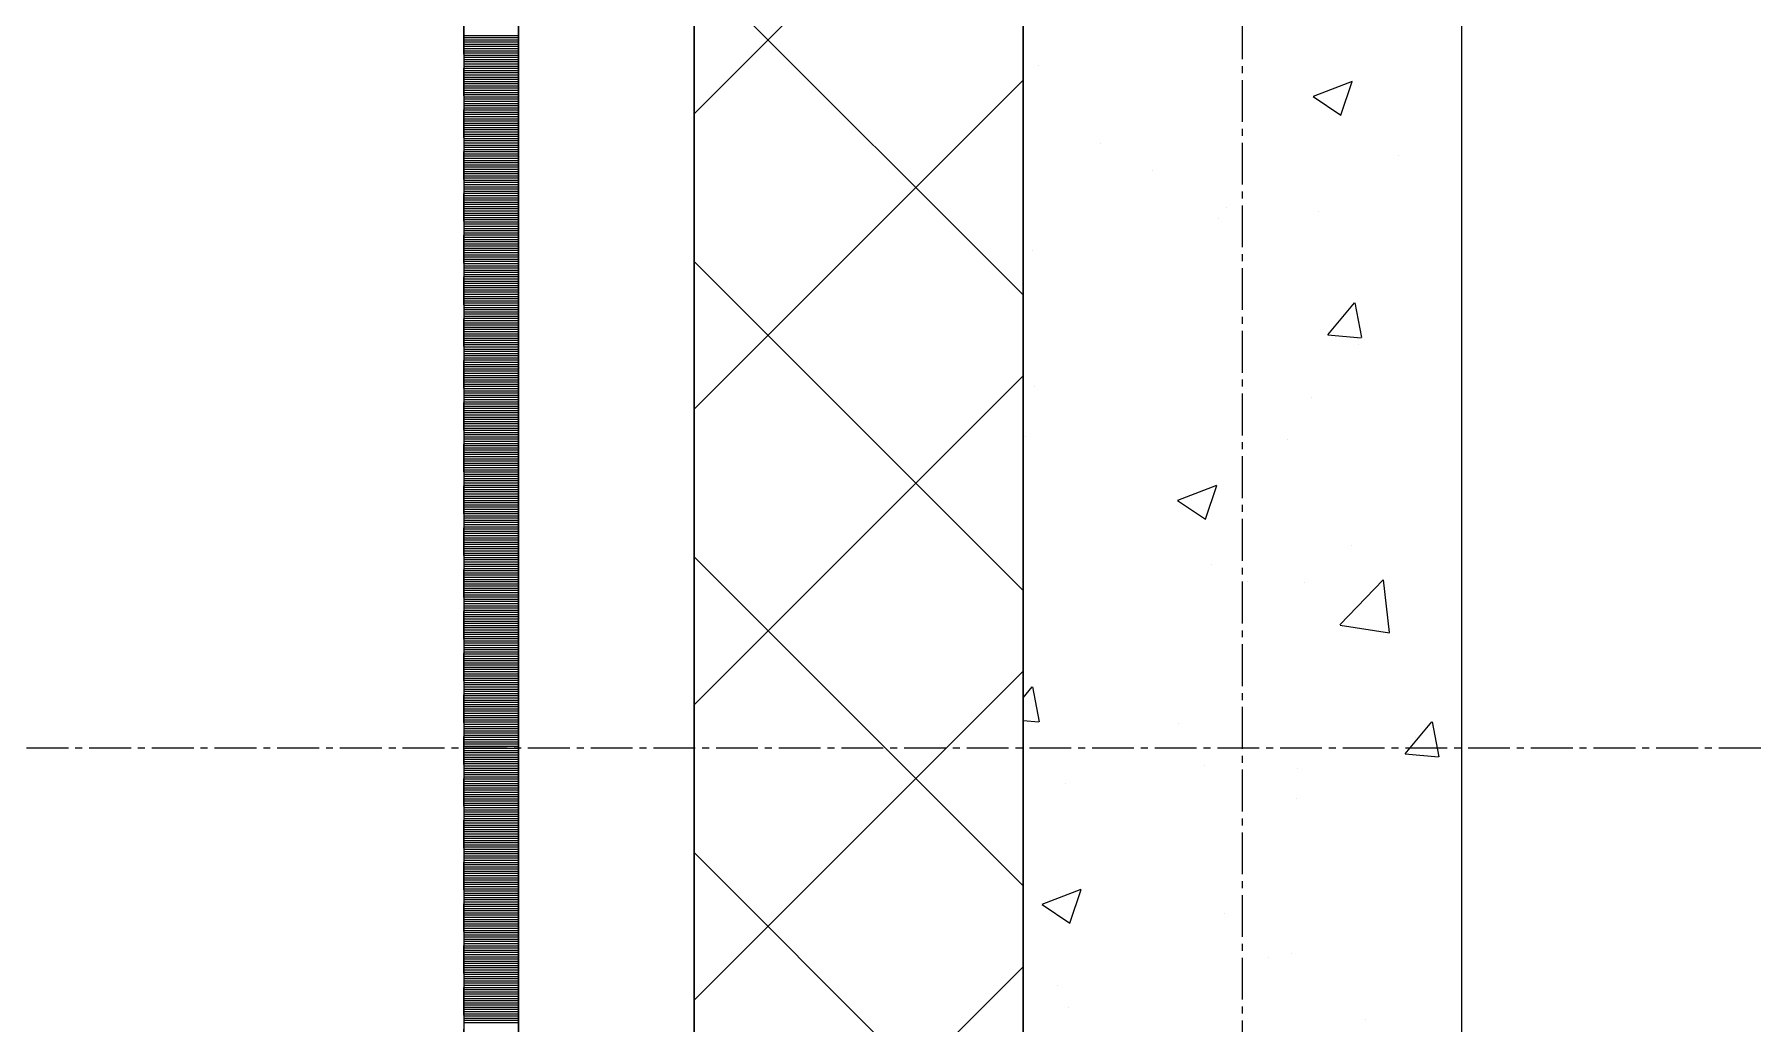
# Model space of a CAD drawing. Header units: millimetres. Extents: x 470010 to 1231400, y -134005 to 421770.
# Drawn here: x 672323 to 673108, y -6537 to -6086 of the extents above; entities that cross this region are included whole.
import ezdxf
from ezdxf.enums import TextEntityAlignment as Align

# ---------------------------------------------------------------- set-up
doc = ezdxf.new("R2010")
doc.units = ezdxf.units.MM
doc.linetypes.add('CENTER2', pattern=[28.575, 19.05, -3.175, 3.175, -3.175])
doc.linetypes.add('DASHED', pattern=[19.05, 12.7, -6.35])
doc.layers.get('Defpoints').update_dxf_attribs({"color": 140})
doc.layers.add('АР_Делит', color=120, linetype='Continuous', lineweight=0, plot=False)
for name, color, linetype, lineweight in [('АР_Стены ПЕНОблок', 52, 'Continuous', 20), ('АР_Тонкая', 254, 'Continuous', 5), ('АР_Утеплитель', 31, 'Continuous', 0), ('АР_Штриховка', 8, 'Continuous', 0)]:
    doc.layers.add(name, color=color, linetype=linetype, lineweight=lineweight)
doc.layers.add('РД_Оси_100', color=7, linetype='Continuous', lineweight=0, true_color=0x525252)
doc.styles.add('style1', font='ARIALN.TTF')

# ---------------------------------------------------------------- blocks, each defined once
blk = doc.blocks.new('СОШ_2200_АР_ОСИ_М100_28.05.24')
at = {"layer": 'АР_Делит', "color": 251, "linetype": 'CENTER2', "true_color": 0x636466}
blk.add_line((-5954.958, 87200), (47367.08, 87200), dxfattribs=at)
at = {"layer": 'АР_Делит', "color": 251, "linetype": 'DASHED', "true_color": 0x636466}
blk.add_lwpolyline([(-355, 13145), (-355, 100855), (37145, 100855), (37145, 129155), (72745, 129155), (72745, 135155), (114955, 135155), (114955, -355)], dxfattribs=at)
at = {"layer": 'РД_Оси_100', "color": 251, "linetype": 'CENTER2', "true_color": 0x636466}
blk.add_line((0, -6155), (0, 139938.679), dxfattribs=at)
blk = doc.blocks.new('A$C9108343f')
at = {"layer": 'АР_Стены ПЕНОблок', "color": 18, "linetype": 'Continuous', "lineweight": 20, "true_color": 0x000000}
for p, q in [((7054.96, 97555), (7054.96, 21355)), ((7254.96, 21355), (7254.96, 97555))]:
    blk.add_line(p, q, dxfattribs=at)
at = {"layer": 'АР_Тонкая', "color": 18, "linetype": 'Continuous', "lineweight": 5, "true_color": 0x000000}
for p, q in [((6799.96, 97555), (6799.96, 21355)), ((6824.96, 97555), (6824.96, 21355)), ((6824.96, 21355), (6824.96, 97555)), ((6904.96, 21355), (6904.96, 97555))]:
    blk.add_line(p, q, dxfattribs=at)
at = {"layer": 'АР_Утеплитель', "color": 18, "linetype": 'Continuous', "lineweight": 0, "true_color": 0x000000}
for p, q in [((6904.96, 97555), (6904.96, 21355)), ((7054.96, 21355), (7054.96, 97555))]:
    blk.add_line(p, q, dxfattribs=at)
at = {"layer": 'АР_Штриховка', "color": 18, "linetype": 'Continuous', "lineweight": 0, "true_color": 0x000000}
for p, q in [((6904.96, 94243.97), (7054.96, 94393.97)), ((7054.96, 94161.4), (6904.96, 94311.4)), ((6799.96, 94279.75), (6824.96, 94279.75)), ((6799.96, 94278.75), (6824.96, 94278.75)), ((6799.96, 94277.75), (6824.96, 94277.75)), ((6799.96, 94276.75), (6824.96, 94276.75)), ((6799.96, 94275.75), (6824.96, 94275.75)), ((6799.96, 94274.75), (6824.96, 94274.75)), ((6799.96, 94273.75), (6824.96, 94273.75)), ((6799.96, 94272.75), (6824.96, 94272.75)), ((6799.96, 94271.75), (6824.96, 94271.75)), ((6799.96, 94270.75), (6824.96, 94270.75)), ((6799.96, 94269.75), (6824.96, 94269.75)), ((6799.96, 94268.75), (6824.96, 94268.75)), ((6799.96, 94267.75), (6824.96, 94267.75)), ((6799.96, 94266.75), (6824.96, 94266.75)), ((6799.96, 94265.75), (6824.96, 94265.75)), ((6799.96, 94264.75), (6824.96, 94264.75)), ((6799.96, 94263.75), (6824.96, 94263.75)), ((6799.96, 94262.75), (6824.96, 94262.75)), ((6799.96, 94261.75), (6824.96, 94261.75)), ((6799.96, 94260.75), (6824.96, 94260.75)), ((6799.96, 94259.75), (6824.96, 94259.75)), ((6904.96, 94109.27), (7054.96, 94259.27)), ((7062.22, 94266.03), (7062.22, 94266.03)), ((7187.32, 94252.03), (7205.1, 94258.86)), ((6799.96, 94258.75), (6824.96, 94258.75)), ((6799.96, 94257.75), (6824.96, 94257.75)), ((6799.96, 94256.75), (6824.96, 94256.75)), ((6799.96, 94255.75), (6824.96, 94255.75)), ((6799.96, 94254.75), (6824.96, 94254.75)), ((6799.96, 94253.75), (6824.96, 94253.75)), ((6799.96, 94252.75), (6824.96, 94252.75)), ((6799.96, 94251.75), (6824.96, 94251.75)), ((7187.24, 94251.87), (7199.88, 94243.34)), ((7199.89, 94243.34), (7205.04, 94258.69)), ((6799.96, 94250.75), (6824.96, 94250.75)), ((6799.96, 94249.75), (6824.96, 94249.75)), ((6799.96, 94248.75), (6824.96, 94248.75)), ((6799.96, 94247.75), (6824.96, 94247.75)), ((6799.96, 94246.75), (6824.96, 94246.75)), ((6799.96, 94245.75), (6824.96, 94245.75)), ((6799.96, 94244.75), (6824.96, 94244.75)), ((6799.96, 94243.75), (6824.96, 94243.75)), ((6799.96, 94242.75), (6824.96, 94242.75)), ((6799.96, 94241.75), (6824.96, 94241.75)), ((6799.96, 94240.75), (6824.96, 94240.75)), ((6799.96, 94239.75), (6824.96, 94239.75)), ((6799.96, 94238.75), (6824.96, 94238.75)), ((6799.96, 94237.75), (6824.96, 94237.75)), ((6799.96, 94236.75), (6824.96, 94236.75)), ((6799.96, 94235.75), (6824.96, 94235.75)), ((6799.96, 94234.75), (6824.96, 94234.75)), ((6799.96, 94233.75), (6824.96, 94233.75)), ((6799.96, 94232.75), (6824.96, 94232.75)), ((6799.96, 94231.75), (6824.96, 94231.75)), ((6799.96, 94230.75), (6824.96, 94230.75)), ((6799.96, 94229.75), (6824.96, 94229.75)), ((6799.96, 94228.75), (6824.96, 94228.75)), ((6799.96, 94227.75), (6824.96, 94227.75)), ((7090.45, 94230.5), (7090.45, 94230.5)), ((6799.96, 94226.75), (6824.96, 94226.75)), ((6799.96, 94225.75), (6824.96, 94225.75)), ((6799.96, 94224.75), (6824.96, 94224.75)), ((6799.96, 94223.75), (6824.96, 94223.75)), ((6799.96, 94222.75), (6824.96, 94222.75)), ((6799.96, 94221.75), (6824.96, 94221.75)), ((6799.96, 94220.75), (6824.96, 94220.75)), ((6799.96, 94219.75), (6824.96, 94219.75)), ((7226.04, 94224.78), (7226.04, 94224.78)), ((6799.96, 94218.75), (6824.96, 94218.75)), ((6799.96, 94217.75), (6824.96, 94217.75)), ((6799.96, 94216.75), (6824.96, 94216.75)), ((6799.96, 94215.75), (6824.96, 94215.75)), ((6799.96, 94214.75), (6824.96, 94214.75)), ((6799.96, 94213.75), (6824.96, 94213.75)), ((6799.96, 94212.75), (6824.96, 94212.75)), ((7114.14, 94217.92), (7114.14, 94217.92)), ((6799.96, 94211.75), (6824.96, 94211.75)), ((6799.96, 94210.75), (6824.96, 94210.75)), ((6799.96, 94209.75), (6824.96, 94209.75)), ((6799.96, 94208.75), (6824.96, 94208.75)), ((6799.96, 94207.75), (6824.96, 94207.75)), ((6799.96, 94206.75), (6824.96, 94206.75)), ((6799.96, 94205.75), (6824.96, 94205.75)), ((6799.96, 94204.75), (6824.96, 94204.75)), ((6799.96, 94203.75), (6824.96, 94203.75)), ((6799.96, 94202.75), (6824.96, 94202.75)), ((6799.96, 94201.75), (6824.96, 94201.75)), ((6799.96, 94200.75), (6824.96, 94200.75)), ((6799.96, 94199.75), (6824.96, 94199.75)), ((6799.96, 94198.75), (6824.96, 94198.75)), ((6799.96, 94197.75), (6824.96, 94197.75)), ((6799.96, 94196.75), (6824.96, 94196.75)), ((7144.01, 94196.39), (7144.01, 94196.39)), ((7147.59, 94201.06), (7147.59, 94201.06)), ((7189.54, 94199.36), (7189.54, 94199.36)), ((6799.96, 94195.75), (6824.96, 94195.75)), ((6799.96, 94194.75), (6824.96, 94194.75)), ((6799.96, 94193.75), (6824.96, 94193.75)), ((6799.96, 94192.75), (6824.96, 94192.75)), ((6799.96, 94191.75), (6824.96, 94191.75)), ((6799.96, 94190.75), (6824.96, 94190.75)), ((6799.96, 94189.75), (6824.96, 94189.75)), ((6799.96, 94188.75), (6824.96, 94188.75)), ((6799.96, 94187.75), (6824.96, 94187.75)), ((6799.96, 94186.75), (6824.96, 94186.75)), ((6799.96, 94185.75), (6824.96, 94185.75)), ((6799.96, 94184.75), (6824.96, 94184.75)), ((6799.96, 94183.75), (6824.96, 94183.75)), ((6799.96, 94182.75), (6824.96, 94182.75)), ((6799.96, 94181.75), (6824.96, 94181.75)), ((6799.96, 94180.75), (6824.96, 94180.75)), ((7059.13, 94181.48), (7059.13, 94181.48)), ((6799.96, 94179.75), (6824.96, 94179.75)), ((6799.96, 94178.75), (6824.96, 94178.75)), ((6799.96, 94177.75), (6824.96, 94177.75)), ((6799.96, 94176.75), (6824.96, 94176.75)), ((6799.96, 94175.75), (6824.96, 94175.75)), ((6799.96, 94174.75), (6824.96, 94174.75)), ((6799.96, 94173.75), (6824.96, 94173.75)), ((6799.96, 94172.75), (6824.96, 94172.75)), ((7054.96, 94026.7), (6904.96, 94176.7)), ((6799.96, 94171.75), (6824.96, 94171.75)), ((6799.96, 94170.75), (6824.96, 94170.75)), ((6799.96, 94169.75), (6824.96, 94169.75)), ((6799.96, 94168.75), (6824.96, 94168.75)), ((6799.96, 94167.75), (6824.96, 94167.75)), ((6799.96, 94166.75), (6824.96, 94166.75)), ((6799.96, 94165.75), (6824.96, 94165.75)), ((6799.96, 94164.75), (6824.96, 94164.75)), ((6799.96, 94163.75), (6824.96, 94163.75)), ((6799.96, 94162.75), (6824.96, 94162.75)), ((6799.96, 94161.75), (6824.96, 94161.75)), ((6799.96, 94160.75), (6824.96, 94160.75)), ((6799.96, 94159.75), (6824.96, 94159.75)), ((6799.96, 94158.75), (6824.96, 94158.75)), ((6799.96, 94157.75), (6824.96, 94157.75)), ((7193.87, 94143.22), (7206.12, 94157.82)), ((7209.36, 94141.95), (7206.42, 94157.87)), ((6799.96, 94156.75), (6824.96, 94156.75)), ((6799.96, 94155.75), (6824.96, 94155.75)), ((6799.96, 94154.75), (6824.96, 94154.75)), ((6799.96, 94153.75), (6824.96, 94153.75)), ((6799.96, 94152.75), (6824.96, 94152.75)), ((6799.96, 94151.75), (6824.96, 94151.75)), ((6799.96, 94150.75), (6824.96, 94150.75)), ((6799.96, 94149.75), (6824.96, 94149.75)), ((6799.96, 94148.75), (6824.96, 94148.75)), ((6799.96, 94147.75), (6824.96, 94147.75)), ((6799.96, 94146.75), (6824.96, 94146.75)), ((6799.96, 94145.75), (6824.96, 94145.75)), ((6799.96, 94144.75), (6824.96, 94144.75)), ((6799.96, 94143.75), (6824.96, 94143.75)), ((6799.96, 94142.75), (6824.96, 94142.75)), ((6799.96, 94141.75), (6824.96, 94141.75)), ((7193.87, 94143.22), (7209.06, 94141.89)), ((7208.46, 94145.29), (7208.46, 94145.29)), ((6799.96, 94140.75), (6824.96, 94140.75)), ((6799.96, 94139.75), (6824.96, 94139.75)), ((6799.96, 94138.75), (6824.96, 94138.75)), ((6799.96, 94137.75), (6824.96, 94137.75)), ((6799.96, 94136.75), (6824.96, 94136.75)), ((6799.96, 94135.75), (6824.96, 94135.75)), ((6799.96, 94134.75), (6824.96, 94134.75)), ((6799.96, 94133.75), (6824.96, 94133.75)), ((7207.74, 94138.86), (7207.74, 94138.86)), ((6799.96, 94132.75), (6824.96, 94132.75)), ((6799.96, 94131.75), (6824.96, 94131.75)), ((6799.96, 94130.75), (6824.96, 94130.75)), ((6799.96, 94129.75), (6824.96, 94129.75)), ((6799.96, 94128.75), (6824.96, 94128.75)), ((6799.96, 94127.75), (6824.96, 94127.75)), ((6799.96, 94126.75), (6824.96, 94126.75)), ((6799.96, 94125.75), (6824.96, 94125.75)), ((6799.96, 94124.75), (6824.96, 94124.75)), ((6799.96, 94123.75), (6824.96, 94123.75)), ((6799.96, 94122.75), (6824.96, 94122.75)), ((6799.96, 94121.75), (6824.96, 94121.75)), ((6799.96, 94120.75), (6824.96, 94120.75)), ((6799.96, 94119.75), (6824.96, 94119.75)), ((6799.96, 94118.75), (6824.96, 94118.75)), ((6799.96, 94117.75), (6824.96, 94117.75)), ((6904.96, 93974.56), (7054.96, 94124.56)), ((7060.33, 94119.86), (7060.33, 94119.86)), ((6799.96, 94116.75), (6824.96, 94116.75)), ((6799.96, 94115.75), (6824.96, 94115.75)), ((6799.96, 94114.75), (6824.96, 94114.75)), ((6799.96, 94113.75), (6824.96, 94113.75)), ((6799.96, 94112.75), (6824.96, 94112.75)), ((6799.96, 94111.75), (6824.96, 94111.75)), ((6799.96, 94110.75), (6824.96, 94110.75)), ((7186.45, 94114.81), (7186.45, 94114.81)), ((6799.96, 94109.75), (6824.96, 94109.75)), ((6799.96, 94108.75), (6824.96, 94108.75)), ((6799.96, 94107.75), (6824.96, 94107.75)), ((6799.96, 94106.75), (6824.96, 94106.75)), ((6799.96, 94105.75), (6824.96, 94105.75)), ((6799.96, 94104.75), (6824.96, 94104.75)), ((6799.96, 94103.75), (6824.96, 94103.75)), ((6799.96, 94102.75), (6824.96, 94102.75)), ((6799.96, 94101.75), (6824.96, 94101.75)), ((6799.96, 94100.75), (6824.96, 94100.75)), ((6799.96, 94099.75), (6824.96, 94099.75)), ((6799.96, 94098.75), (6824.96, 94098.75)), ((6799.96, 94097.75), (6824.96, 94097.75)), ((6799.96, 94096.75), (6824.96, 94096.75)), ((6799.96, 94095.75), (6824.96, 94095.75)), ((6799.96, 94094.75), (6824.96, 94094.75)), ((7056.04, 94096.92), (7056.04, 94096.92)), ((7175.51, 94095.66), (7175.51, 94095.66)), ((6799.96, 94093.75), (6824.96, 94093.75)), ((6799.96, 94092.75), (6824.96, 94092.75)), ((6799.96, 94091.75), (6824.96, 94091.75)), ((6799.96, 94090.75), (6824.96, 94090.75)), ((6799.96, 94089.75), (6824.96, 94089.75)), ((6799.96, 94088.75), (6824.96, 94088.75)), ((6799.96, 94087.75), (6824.96, 94087.75)), ((6799.96, 94086.75), (6824.96, 94086.75)), ((6799.96, 94085.75), (6824.96, 94085.75)), ((6799.96, 94084.75), (6824.96, 94084.75)), ((6799.96, 94083.75), (6824.96, 94083.75)), ((6799.96, 94082.75), (6824.96, 94082.75)), ((6799.96, 94081.75), (6824.96, 94081.75)), ((6799.96, 94080.75), (6824.96, 94080.75)), ((6799.96, 94079.75), (6824.96, 94079.75)), ((6799.96, 94078.75), (6824.96, 94078.75)), ((6799.96, 94077.75), (6824.96, 94077.75)), ((6799.96, 94076.75), (6824.96, 94076.75)), ((6799.96, 94075.75), (6824.96, 94075.75)), ((6799.96, 94074.75), (6824.96, 94074.75)), ((6799.96, 94073.75), (6824.96, 94073.75)), ((6799.96, 94072.75), (6824.96, 94072.75)), ((6799.96, 94071.75), (6824.96, 94071.75)), ((6799.96, 94070.75), (6824.96, 94070.75)), ((7125.52, 94067.84), (7143.3, 94074.67)), ((7138.09, 94059.15), (7143.24, 94074.5)), ((6799.96, 94069.75), (6824.96, 94069.75)), ((6799.96, 94068.75), (6824.96, 94068.75)), ((6799.96, 94067.75), (6824.96, 94067.75)), ((6799.96, 94066.75), (6824.96, 94066.75)), ((6799.96, 94065.75), (6824.96, 94065.75)), ((6799.96, 94064.75), (6824.96, 94064.75)), ((6799.96, 94063.75), (6824.96, 94063.75)), ((6799.96, 94062.75), (6824.96, 94062.75)), ((7125.44, 94067.68), (7138.08, 94059.16)), ((6799.96, 94061.75), (6824.96, 94061.75)), ((6799.96, 94060.75), (6824.96, 94060.75)), ((6799.96, 94059.75), (6824.96, 94059.75)), ((6799.96, 94058.75), (6824.96, 94058.75)), ((6799.96, 94057.75), (6824.96, 94057.75)), ((6799.96, 94056.75), (6824.96, 94056.75)), ((6799.96, 94055.75), (6824.96, 94055.75)), ((6799.96, 94054.75), (6824.96, 94054.75)), ((6799.96, 94053.75), (6824.96, 94053.75)), ((6799.96, 94052.75), (6824.96, 94052.75)), ((6799.96, 94051.75), (6824.96, 94051.75)), ((6799.96, 94050.75), (6824.96, 94050.75)), ((6799.96, 94049.75), (6824.96, 94049.75)), ((6799.96, 94048.75), (6824.96, 94048.75)), ((6799.96, 94047.75), (6824.96, 94047.75)), ((7204.51, 94047.05), (7204.51, 94047.05)), ((6799.96, 94046.75), (6824.96, 94046.75)), ((6799.96, 94045.75), (6824.96, 94045.75)), ((6799.96, 94044.75), (6824.96, 94044.75)), ((6799.96, 94043.75), (6824.96, 94043.75)), ((6799.96, 94042.75), (6824.96, 94042.75)), ((6799.96, 94041.75), (6824.96, 94041.75)), ((6799.96, 94040.75), (6824.96, 94040.75)), ((6799.96, 94039.75), (6824.96, 94039.75)), ((7054.96, 93892), (6904.96, 94042)), ((6799.96, 94038.75), (6824.96, 94038.75)), ((6799.96, 94037.75), (6824.96, 94037.75)), ((6799.96, 94036.75), (6824.96, 94036.75)), ((6799.96, 94035.75), (6824.96, 94035.75)), ((6799.96, 94034.75), (6824.96, 94034.75)), ((6799.96, 94033.75), (6824.96, 94033.75)), ((6799.96, 94032.75), (6824.96, 94032.75)), ((6799.96, 94031.75), (6824.96, 94031.75)), ((7140.92, 94038.68), (7140.92, 94038.68)), ((7199.41, 94010.96), (7219.19, 94031.58)), ((7222.08, 94007.46), (7219.27, 94031.59)), ((6799.96, 94030.75), (6824.96, 94030.75)), ((6799.96, 94029.75), (6824.96, 94029.75)), ((6799.96, 94028.75), (6824.96, 94028.75)), ((6799.96, 94027.75), (6824.96, 94027.75)), ((6799.96, 94026.75), (6824.96, 94026.75)), ((6799.96, 94025.75), (6824.96, 94025.75)), ((6799.96, 94024.75), (6824.96, 94024.75)), ((6799.96, 94023.75), (6824.96, 94023.75)), ((7157.33, 94030.97), (7157.33, 94030.97)), ((7183.36, 94030.25), (7183.36, 94030.25)), ((6799.96, 94022.75), (6824.96, 94022.75)), ((6799.96, 94021.75), (6824.96, 94021.75)), ((6799.96, 94020.75), (6824.96, 94020.75)), ((6799.96, 94019.75), (6824.96, 94019.75)), ((6799.96, 94018.75), (6824.96, 94018.75)), ((6799.96, 94017.75), (6824.96, 94017.75)), ((6799.96, 94016.75), (6824.96, 94016.75)), ((6799.96, 94015.75), (6824.96, 94015.75)), ((6799.96, 94014.75), (6824.96, 94014.75)), ((6799.96, 94013.75), (6824.96, 94013.75)), ((6799.96, 94012.75), (6824.96, 94012.75)), ((6799.96, 94011.75), (6824.96, 94011.75)), ((6799.96, 94010.75), (6824.96, 94010.75)), ((6799.96, 94009.75), (6824.96, 94009.75)), ((6799.96, 94008.75), (6824.96, 94008.75)), ((7199.47, 94010.83), (7222.06, 94007.32)), ((6799.96, 94007.75), (6824.96, 94007.75)), ((6799.96, 94006.75), (6824.96, 94006.75)), ((6799.96, 94005.75), (6824.96, 94005.75)), ((6799.96, 94004.75), (6824.96, 94004.75)), ((6799.96, 94003.75), (6824.96, 94003.75)), ((6799.96, 94002.75), (6824.96, 94002.75)), ((6799.96, 94001.75), (6824.96, 94001.75)), ((6799.96, 94000.75), (6824.96, 94000.75)), ((6799.96, 93999.75), (6824.96, 93999.75)), ((6799.96, 93998.75), (6824.96, 93998.75)), ((6799.96, 93997.75), (6824.96, 93997.75)), ((6799.96, 93996.75), (6824.96, 93996.75)), ((6799.96, 93995.75), (6824.96, 93995.75)), ((6799.96, 93994.75), (6824.96, 93994.75)), ((6799.96, 93993.75), (6824.96, 93993.75)), ((6799.96, 93992.75), (6824.96, 93992.75)), ((6799.96, 93991.75), (6824.96, 93991.75)), ((6799.96, 93990.75), (6824.96, 93990.75)), ((6799.96, 93989.75), (6824.96, 93989.75)), ((6799.96, 93988.75), (6824.96, 93988.75)), ((6799.96, 93987.75), (6824.96, 93987.75)), ((6799.96, 93986.75), (6824.96, 93986.75)), ((6799.96, 93985.75), (6824.96, 93985.75)), ((6799.96, 93984.75), (6824.96, 93984.75)), ((6904.96, 93839.86), (7054.96, 93989.86)), ((6799.96, 93983.75), (6824.96, 93983.75)), ((6799.96, 93982.75), (6824.96, 93982.75)), ((6799.96, 93981.75), (6824.96, 93981.75)), ((6799.96, 93980.75), (6824.96, 93980.75)), ((6799.96, 93979.75), (6824.96, 93979.75)), ((6799.96, 93978.75), (6824.96, 93978.75)), ((6799.96, 93977.75), (6824.96, 93977.75)), ((6799.96, 93976.75), (6824.96, 93976.75)), ((7054.96, 93977.67), (7059.18, 93982.7)), ((7062.41, 93966.83), (7059.48, 93982.75)), ((6799.96, 93975.75), (6824.96, 93975.75)), ((6799.96, 93974.75), (6824.96, 93974.75)), ((6799.96, 93973.75), (6824.96, 93973.75)), ((6799.96, 93972.75), (6824.96, 93972.75)), ((6799.96, 93971.75), (6824.96, 93971.75)), ((6799.96, 93970.75), (6824.96, 93970.75)), ((6799.96, 93969.75), (6824.96, 93969.75)), ((6799.96, 93968.75), (6824.96, 93968.75)), ((6799.96, 93967.75), (6824.96, 93967.75)), ((6799.96, 93966.75), (6824.96, 93966.75)), ((6799.96, 93965.75), (6824.96, 93965.75)), ((6799.96, 93964.75), (6824.96, 93964.75)), ((6799.96, 93963.75), (6824.96, 93963.75)), ((6799.96, 93962.75), (6824.96, 93962.75)), ((6799.96, 93961.75), (6824.96, 93961.75)), ((6799.96, 93960.75), (6824.96, 93960.75)), ((7054.96, 93967.4), (7062.11, 93966.77)), ((7126.05, 93965.87), (7126.05, 93965.87)), ((7229.12, 93952.17), (7241.36, 93966.76)), ((7244.6, 93950.89), (7241.66, 93966.81)), ((6799.96, 93959.75), (6824.96, 93959.75)), ((6799.96, 93958.75), (6824.96, 93958.75)), ((6799.96, 93957.75), (6824.96, 93957.75)), ((6799.96, 93956.75), (6824.96, 93956.75)), ((6799.96, 93955.75), (6824.96, 93955.75)), ((6799.96, 93954.75), (6824.96, 93954.75)), ((6799.96, 93953.75), (6824.96, 93953.75)), ((7233.88, 93959.53), (7233.88, 93959.53)), ((6799.96, 93952.75), (6824.96, 93952.75)), ((6799.96, 93951.75), (6824.96, 93951.75)), ((6799.96, 93950.75), (6824.96, 93950.75)), ((6799.96, 93949.75), (6824.96, 93949.75)), ((6799.96, 93948.75), (6824.96, 93948.75)), ((6799.96, 93947.75), (6824.96, 93947.75)), ((6799.96, 93946.75), (6824.96, 93946.75)), ((6799.96, 93945.75), (6824.96, 93945.75)), ((7137.69, 93946.87), (7137.69, 93946.87)), ((7180.28, 93945.7), (7180.28, 93945.7)), ((7229.12, 93952.16), (7244.3, 93950.83)), ((6799.96, 93944.75), (6824.96, 93944.75)), ((6799.96, 93943.75), (6824.96, 93943.75)), ((6799.96, 93942.75), (6824.96, 93942.75)), ((6799.96, 93941.75), (6824.96, 93941.75)), ((6799.96, 93940.75), (6824.96, 93940.75)), ((6799.96, 93939.75), (6824.96, 93939.75)), ((6799.96, 93938.75), (6824.96, 93938.75)), ((6799.96, 93937.75), (6824.96, 93937.75)), ((7074.1, 93938.49), (7074.1, 93938.49)), ((6799.96, 93936.75), (6824.96, 93936.75)), ((6799.96, 93935.75), (6824.96, 93935.75)), ((6799.96, 93934.75), (6824.96, 93934.75)), ((6799.96, 93933.75), (6824.96, 93933.75)), ((6799.96, 93932.75), (6824.96, 93932.75)), ((6799.96, 93931.75), (6824.96, 93931.75)), ((6799.96, 93930.75), (6824.96, 93930.75)), ((6799.96, 93929.75), (6824.96, 93929.75)), ((7179.6, 93931.75), (7179.6, 93931.75)), ((6799.96, 93928.75), (6824.96, 93928.75)), ((6799.96, 93927.75), (6824.96, 93927.75)), ((6799.96, 93926.75), (6824.96, 93926.75)), ((6799.96, 93925.75), (6824.96, 93925.75)), ((6799.96, 93924.75), (6824.96, 93924.75)), ((6799.96, 93923.75), (6824.96, 93923.75)), ((6799.96, 93922.75), (6824.96, 93922.75)), ((6799.96, 93921.75), (6824.96, 93921.75)), ((6799.96, 93920.75), (6824.96, 93920.75)), ((6799.96, 93919.75), (6824.96, 93919.75)), ((6799.96, 93918.75), (6824.96, 93918.75)), ((6799.96, 93917.75), (6824.96, 93917.75)), ((6799.96, 93916.75), (6824.96, 93916.75)), ((6799.96, 93915.75), (6824.96, 93915.75)), ((6799.96, 93914.75), (6824.96, 93914.75)), ((6799.96, 93913.75), (6824.96, 93913.75)), ((6799.96, 93912.75), (6824.96, 93912.75)), ((6799.96, 93911.75), (6824.96, 93911.75)), ((6799.96, 93910.75), (6824.96, 93910.75)), ((6799.96, 93909.75), (6824.96, 93909.75)), ((6799.96, 93908.75), (6824.96, 93908.75)), ((6799.96, 93907.75), (6824.96, 93907.75)), ((6799.96, 93906.75), (6824.96, 93906.75)), ((7054.96, 93757.29), (6904.96, 93907.29)), ((6799.96, 93905.75), (6824.96, 93905.75)), ((6799.96, 93904.75), (6824.96, 93904.75)), ((6799.96, 93903.75), (6824.96, 93903.75)), ((6799.96, 93902.75), (6824.96, 93902.75)), ((6799.96, 93901.75), (6824.96, 93901.75)), ((6799.96, 93900.75), (6824.96, 93900.75)), ((6799.96, 93899.75), (6824.96, 93899.75)), ((6799.96, 93898.75), (6824.96, 93898.75)), ((6799.96, 93897.75), (6824.96, 93897.75)), ((6799.96, 93896.75), (6824.96, 93896.75)), ((6799.96, 93895.75), (6824.96, 93895.75)), ((6799.96, 93894.75), (6824.96, 93894.75)), ((6799.96, 93893.75), (6824.96, 93893.75)), ((6799.96, 93892.75), (6824.96, 93892.75)), ((6799.96, 93891.75), (6824.96, 93891.75)), ((6799.96, 93890.75), (6824.96, 93890.75)), ((7063.71, 93883.66), (7081.5, 93890.48)), ((7076.29, 93874.96), (7081.44, 93890.31)), ((6799.96, 93889.75), (6824.96, 93889.75)), ((6799.96, 93888.75), (6824.96, 93888.75)), ((6799.96, 93887.75), (6824.96, 93887.75)), ((6799.96, 93886.75), (6824.96, 93886.75)), ((6799.96, 93885.75), (6824.96, 93885.75)), ((6799.96, 93884.75), (6824.96, 93884.75)), ((6799.96, 93883.75), (6824.96, 93883.75)), ((6799.96, 93882.75), (6824.96, 93882.75)), ((7063.64, 93883.49), (7076.27, 93874.97)), ((6799.96, 93881.75), (6824.96, 93881.75)), ((6799.96, 93880.75), (6824.96, 93880.75)), ((6799.96, 93879.75), (6824.96, 93879.75)), ((6799.96, 93878.75), (6824.96, 93878.75)), ((6799.96, 93877.75), (6824.96, 93877.75)), ((6799.96, 93876.75), (6824.96, 93876.75)), ((6799.96, 93875.75), (6824.96, 93875.75)), ((6799.96, 93874.75), (6824.96, 93874.75)), ((7146.84, 93879.42), (7146.84, 93879.42)), ((6799.96, 93873.75), (6824.96, 93873.75)), ((6799.96, 93872.75), (6824.96, 93872.75)), ((6799.96, 93871.75), (6824.96, 93871.75)), ((6799.96, 93870.75), (6824.96, 93870.75)), ((6799.96, 93869.75), (6824.96, 93869.75)), ((6799.96, 93868.75), (6824.96, 93868.75)), ((6799.96, 93867.75), (6824.96, 93867.75)), ((6799.96, 93866.75), (6824.96, 93866.75)), ((6799.96, 93865.75), (6824.96, 93865.75)), ((6799.96, 93864.75), (6824.96, 93864.75)), ((6799.96, 93863.75), (6824.96, 93863.75)), ((6799.96, 93862.75), (6824.96, 93862.75)), ((6799.96, 93861.75), (6824.96, 93861.75)), ((6799.96, 93860.75), (6824.96, 93860.75)), ((6799.96, 93859.75), (6824.96, 93859.75)), ((6799.96, 93858.75), (6824.96, 93858.75)), ((7167.06, 93859.35), (7167.06, 93859.35)), ((7177.19, 93861.14), (7177.19, 93861.14)), ((6799.96, 93857.75), (6824.96, 93857.75)), ((6799.96, 93856.75), (6824.96, 93856.75)), ((6799.96, 93855.75), (6824.96, 93855.75)), ((6799.96, 93854.75), (6824.96, 93854.75)), ((6799.96, 93853.75), (6824.96, 93853.75)), ((6799.96, 93852.75), (6824.96, 93852.75)), ((6799.96, 93851.75), (6824.96, 93851.75)), ((6904.96, 93705.16), (7054.96, 93855.16)), ((6799.96, 93850.75), (6824.96, 93850.75)), ((6799.96, 93849.75), (6824.96, 93849.75)), ((6799.96, 93848.75), (6824.96, 93848.75)), ((6799.96, 93847.75), (6824.96, 93847.75)), ((6799.96, 93846.75), (6824.96, 93846.75)), ((6799.96, 93845.75), (6824.96, 93845.75)), ((6799.96, 93844.75), (6824.96, 93844.75)), ((6799.96, 93843.75), (6824.96, 93843.75)), ((7070.87, 93846.69), (7070.87, 93846.69)), ((6799.96, 93842.75), (6824.96, 93842.75)), ((6799.96, 93841.75), (6824.96, 93841.75)), ((6799.96, 93840.75), (6824.96, 93840.75)), ((6799.96, 93839.75), (6824.96, 93839.75)), ((6799.96, 93838.75), (6824.96, 93838.75)), ((6799.96, 93837.75), (6824.96, 93837.75)), ((6799.96, 93836.75), (6824.96, 93836.75)), ((6799.96, 93835.75), (6824.96, 93835.75)), ((7075.51, 93836.76), (7075.51, 93836.76)), ((6799.96, 93834.75), (6824.96, 93834.75)), ((6799.96, 93833.75), (6824.96, 93833.75)), ((6799.96, 93832.75), (6824.96, 93832.75)), ((6799.96, 93831.75), (6824.96, 93831.75)), ((6799.96, 93830.75), (6824.96, 93830.75)), ((6799.96, 93829.75), (6824.96, 93829.75)), ((7211.11, 93831.03), (7211.11, 93831.03))]:
    blk.add_line(p, q, dxfattribs=at)
at = {"layer": 'РД_Оси_100'}
blk.add_blockref('СОШ_2200_АР_ОСИ_М100_28.05.24', (7154.96, 6755), dxfattribs=at)
at = {"layer": 'Defpoints', "color": 18, "true_color": 0x000000, "style": 'style1'}
for p in [(143949.34, 316089.12), (143974.98, 281639.5), (143890.4, 273244.71), (143839.99, 264276.81), (143967.75, 254892.38), (12251.96, 104178.14), (12382.58, 96023.14)]:
    blk.add_attdef('АР-ПОМЕЩЕНИЕ:НАИМЕНОВАНИЕ', text='', height=100, dxfattribs=at).set_placement(p, align=Align.MIDDLE)
at = {"layer": 'Defpoints', "color": 18, "true_color": 0x000000, "style": 'style1', "flags": 8}
for p in [(143951.3, 279099.09), (143848.34, 269251.11), (143875.33, 260094.25), (144049.74, 250824.7), (163419.28, 238153.36), (155897.46, 237965.97), (183037.2, 237965.97), (143342.94, 237876.19)]:
    blk.add_attdef('АР-ПОМЕЩЕНИЕ:НАИМЕНОВАНИЕ', text='', height=100, dxfattribs=at).set_placement(p, align=Align.MIDDLE)

msp = doc.modelspace()

# ---------------------------------------------------------------- linework, layer by layer
at = {"layer": 'АР_Стены ПЕНОблок', "color": 18, "linetype": 'Continuous', "lineweight": 20, "true_color": 0x000000}
for p, q in [((672773.57, -2811.242), (672773.57, -79011.242)), ((672973.57, -79011.242), (672973.57, -2811.242))]:
    msp.add_line(p, q, dxfattribs=at)
at = {"layer": 'АР_Тонкая', "color": 18, "linetype": 'Continuous', "lineweight": 5, "true_color": 0x000000}
for p, q in [((672518.57, -2811.242), (672518.57, -79011.242)), ((672543.57, -2811.242), (672543.57, -79011.242)), ((672543.57, -79011.242), (672543.57, -2811.242)), ((672623.57, -79011.242), (672623.57, -2811.242))]:
    msp.add_line(p, q, dxfattribs=at)
at = {"layer": 'АР_Утеплитель', "color": 18, "linetype": 'Continuous', "lineweight": 0, "true_color": 0x000000}
for p, q in [((672623.57, -2811.242), (672623.57, -79011.242)), ((672773.57, -79011.242), (672773.57, -2811.242))]:
    msp.add_line(p, q, dxfattribs=at)
at = {"layer": 'АР_Штриховка', "color": 18, "linetype": 'Continuous', "lineweight": 0, "true_color": 0x000000}
for p, q in [((672623.57, -6122.271), (672773.57, -5972.271)), ((672773.57, -6204.838), (672623.57, -6054.838)), ((672518.57, -6086.492), (672543.57, -6086.492)), ((672518.57, -6087.492), (672543.57, -6087.492)), ((672518.57, -6088.492), (672543.57, -6088.492)), ((672518.57, -6089.492), (672543.57, -6089.492)), ((672518.57, -6090.492), (672543.57, -6090.492)), ((672518.57, -6091.492), (672543.57, -6091.492)), ((672518.57, -6092.492), (672543.57, -6092.492)), ((672518.57, -6093.492), (672543.57, -6093.492)), ((672518.57, -6094.492), (672543.57, -6094.492)), ((672518.57, -6095.492), (672543.57, -6095.492)), ((672518.57, -6096.492), (672543.57, -6096.492)), ((672518.57, -6097.492), (672543.57, -6097.492)), ((672518.57, -6098.492), (672543.57, -6098.492)), ((672518.57, -6099.492), (672543.57, -6099.492)), ((672518.57, -6100.492), (672543.57, -6100.492)), ((672518.57, -6101.492), (672543.57, -6101.492)), ((672518.57, -6102.492), (672543.57, -6102.492)), ((672518.57, -6103.492), (672543.57, -6103.492)), ((672518.57, -6104.492), (672543.57, -6104.492)), ((672518.57, -6105.492), (672543.57, -6105.492)), ((672518.57, -6106.492), (672543.57, -6106.492)), ((672518.57, -6107.492), (672543.57, -6107.492)), ((672518.57, -6108.492), (672543.57, -6108.492)), ((672518.57, -6109.492), (672543.57, -6109.492)), ((672518.57, -6110.492), (672543.57, -6110.492)), ((672518.57, -6111.492), (672543.57, -6111.492)), ((672623.57, -6256.975), (672773.57, -6106.975)), ((672905.931, -6114.21), (672923.716, -6107.383)), ((672918.507, -6122.903), (672923.657, -6107.554)), ((672518.57, -6112.492), (672543.57, -6112.492)), ((672518.57, -6113.492), (672543.57, -6113.492)), ((672518.57, -6114.492), (672543.57, -6114.492)), ((672518.57, -6115.492), (672543.57, -6115.492)), ((672518.57, -6116.492), (672543.57, -6116.492)), ((672518.57, -6117.492), (672543.57, -6117.492)), ((672518.57, -6118.492), (672543.57, -6118.492)), ((672518.57, -6119.492), (672543.57, -6119.492)), ((672905.856, -6114.376), (672918.49, -6122.898)), ((672518.57, -6120.492), (672543.57, -6120.492)), ((672518.57, -6121.492), (672543.57, -6121.492)), ((672518.57, -6122.492), (672543.57, -6122.492)), ((672518.57, -6123.492), (672543.57, -6123.492)), ((672518.57, -6124.492), (672543.57, -6124.492)), ((672518.57, -6125.492), (672543.57, -6125.492)), ((672518.57, -6126.492), (672543.57, -6126.492)), ((672518.57, -6127.492), (672543.57, -6127.492)), ((672518.57, -6128.492), (672543.57, -6128.492)), ((672518.57, -6129.492), (672543.57, -6129.492)), ((672518.57, -6130.492), (672543.57, -6130.492)), ((672518.57, -6131.492), (672543.57, -6131.492)), ((672518.57, -6132.492), (672543.57, -6132.492)), ((672518.57, -6133.492), (672543.57, -6133.492)), ((672518.57, -6134.492), (672543.57, -6134.492)), ((672518.57, -6135.492), (672543.57, -6135.492)), ((672518.57, -6136.492), (672543.57, -6136.492)), ((672518.57, -6137.492), (672543.57, -6137.492)), ((672518.57, -6138.492), (672543.57, -6138.492)), ((672518.57, -6139.492), (672543.57, -6139.492)), ((672518.57, -6140.492), (672543.57, -6140.492)), ((672518.57, -6141.492), (672543.57, -6141.492)), ((672518.57, -6142.492), (672543.57, -6142.492)), ((672518.57, -6143.492), (672543.57, -6143.492)), ((672518.57, -6144.492), (672543.57, -6144.492)), ((672518.57, -6145.492), (672543.57, -6145.492)), ((672518.57, -6146.492), (672543.57, -6146.492)), ((672518.57, -6147.492), (672543.57, -6147.492)), ((672518.57, -6148.492), (672543.57, -6148.492)), ((672518.57, -6149.492), (672543.57, -6149.492)), ((672518.57, -6150.492), (672543.57, -6150.492)), ((672518.57, -6151.492), (672543.57, -6151.492)), ((672518.57, -6152.492), (672543.57, -6152.492)), ((672518.57, -6153.492), (672543.57, -6153.492)), ((672518.57, -6154.492), (672543.57, -6154.492)), ((672518.57, -6155.492), (672543.57, -6155.492)), ((672518.57, -6156.492), (672543.57, -6156.492)), ((672518.57, -6157.492), (672543.57, -6157.492)), ((672518.57, -6158.492), (672543.57, -6158.492)), ((672518.57, -6159.492), (672543.57, -6159.492)), ((672518.57, -6160.492), (672543.57, -6160.492)), ((672518.57, -6161.492), (672543.57, -6161.492)), ((672518.57, -6162.492), (672543.57, -6162.492)), ((672518.57, -6163.492), (672543.57, -6163.492)), ((672518.57, -6164.492), (672543.57, -6164.492)), ((672518.57, -6165.492), (672543.57, -6165.492)), ((672518.57, -6166.492), (672543.57, -6166.492)), ((672518.57, -6167.492), (672543.57, -6167.492)), ((672518.57, -6168.492), (672543.57, -6168.492)), ((672518.57, -6169.492), (672543.57, -6169.492)), ((672518.57, -6170.492), (672543.57, -6170.492)), ((672518.57, -6171.492), (672543.57, -6171.492)), ((672518.57, -6172.492), (672543.57, -6172.492)), ((672518.57, -6173.492), (672543.57, -6173.492)), ((672518.57, -6174.492), (672543.57, -6174.492)), ((672518.57, -6175.492), (672543.57, -6175.492)), ((672518.57, -6176.492), (672543.57, -6176.492)), ((672518.57, -6177.492), (672543.57, -6177.492)), ((672518.57, -6178.492), (672543.57, -6178.492)), ((672518.57, -6179.492), (672543.57, -6179.492)), ((672518.57, -6180.492), (672543.57, -6180.492)), ((672518.57, -6181.492), (672543.57, -6181.492)), ((672518.57, -6182.492), (672543.57, -6182.492)), ((672518.57, -6183.492), (672543.57, -6183.492)), ((672518.57, -6184.492), (672543.57, -6184.492)), ((672518.57, -6185.492), (672543.57, -6185.492)), ((672518.57, -6186.492), (672543.57, -6186.492)), ((672518.57, -6187.492), (672543.57, -6187.492)), ((672518.57, -6188.492), (672543.57, -6188.492)), ((672518.57, -6189.492), (672543.57, -6189.492)), ((672518.57, -6190.492), (672543.57, -6190.492)), ((672773.57, -6339.542), (672623.57, -6189.542)), ((672518.57, -6191.492), (672543.57, -6191.492)), ((672518.57, -6192.492), (672543.57, -6192.492)), ((672518.57, -6193.492), (672543.57, -6193.492)), ((672518.57, -6194.492), (672543.57, -6194.492)), ((672518.57, -6195.492), (672543.57, -6195.492)), ((672518.57, -6196.492), (672543.57, -6196.492)), ((672518.57, -6197.492), (672543.57, -6197.492)), ((672518.57, -6198.492), (672543.57, -6198.492)), ((672518.57, -6199.492), (672543.57, -6199.492)), ((672518.57, -6200.492), (672543.57, -6200.492)), ((672518.57, -6201.492), (672543.57, -6201.492)), ((672518.57, -6202.492), (672543.57, -6202.492)), ((672518.57, -6203.492), (672543.57, -6203.492)), ((672518.57, -6204.492), (672543.57, -6204.492)), ((672518.57, -6205.492), (672543.57, -6205.492)), ((672518.57, -6206.492), (672543.57, -6206.492)), ((672518.57, -6207.492), (672543.57, -6207.492)), ((672518.57, -6208.492), (672543.57, -6208.492)), ((672518.57, -6209.492), (672543.57, -6209.492)), ((672518.57, -6210.492), (672543.57, -6210.492)), ((672518.57, -6211.492), (672543.57, -6211.492)), ((672518.57, -6212.492), (672543.57, -6212.492)), ((672518.57, -6213.492), (672543.57, -6213.492)), ((672912.486, -6223.019), (672924.731, -6208.426)), ((672927.967, -6224.297), (672925.03, -6208.375)), ((672518.57, -6214.492), (672543.57, -6214.492)), ((672518.57, -6215.492), (672543.57, -6215.492)), ((672518.57, -6216.492), (672543.57, -6216.492)), ((672518.57, -6217.492), (672543.57, -6217.492)), ((672518.57, -6218.492), (672543.57, -6218.492)), ((672518.57, -6219.492), (672543.57, -6219.492)), ((672518.57, -6220.492), (672543.57, -6220.492)), ((672518.57, -6221.492), (672543.57, -6221.492)), ((672518.57, -6222.492), (672543.57, -6222.492)), ((672518.57, -6223.492), (672543.57, -6223.492)), ((672518.57, -6224.492), (672543.57, -6224.492)), ((672518.57, -6225.492), (672543.57, -6225.492)), ((672518.57, -6226.492), (672543.57, -6226.492)), ((672518.57, -6227.492), (672543.57, -6227.492)), ((672518.57, -6228.492), (672543.57, -6228.492)), ((672518.57, -6229.492), (672543.57, -6229.492)), ((672912.486, -6223.023), (672927.668, -6224.352)), ((672518.57, -6230.492), (672543.57, -6230.492)), ((672518.57, -6231.492), (672543.57, -6231.492)), ((672518.57, -6232.492), (672543.57, -6232.492)), ((672518.57, -6233.492), (672543.57, -6233.492)), ((672518.57, -6234.492), (672543.57, -6234.492)), ((672518.57, -6235.492), (672543.57, -6235.492)), ((672518.57, -6236.492), (672543.57, -6236.492)), ((672518.57, -6237.492), (672543.57, -6237.492)), ((672518.57, -6238.492), (672543.57, -6238.492)), ((672518.57, -6239.492), (672543.57, -6239.492)), ((672518.57, -6240.492), (672543.57, -6240.492)), ((672518.57, -6241.492), (672543.57, -6241.492)), ((672518.57, -6242.492), (672543.57, -6242.492)), ((672518.57, -6243.492), (672543.57, -6243.492)), ((672518.57, -6244.492), (672543.57, -6244.492)), ((672518.57, -6245.492), (672543.57, -6245.492)), ((672623.57, -6391.679), (672773.57, -6241.679)), ((672518.57, -6246.492), (672543.57, -6246.492)), ((672518.57, -6247.492), (672543.57, -6247.492)), ((672518.57, -6248.492), (672543.57, -6248.492)), ((672518.57, -6249.492), (672543.57, -6249.492)), ((672518.57, -6250.492), (672543.57, -6250.492)), ((672518.57, -6251.492), (672543.57, -6251.492)), ((672518.57, -6252.492), (672543.57, -6252.492)), ((672518.57, -6253.492), (672543.57, -6253.492)), ((672518.57, -6254.492), (672543.57, -6254.492)), ((672518.57, -6255.492), (672543.57, -6255.492)), ((672518.57, -6256.492), (672543.57, -6256.492)), ((672518.57, -6257.492), (672543.57, -6257.492)), ((672518.57, -6258.492), (672543.57, -6258.492)), ((672518.57, -6259.492), (672543.57, -6259.492)), ((672518.57, -6260.492), (672543.57, -6260.492)), ((672518.57, -6261.492), (672543.57, -6261.492)), ((672518.57, -6262.492), (672543.57, -6262.492)), ((672518.57, -6263.492), (672543.57, -6263.492)), ((672518.57, -6264.492), (672543.57, -6264.492)), ((672518.57, -6265.492), (672543.57, -6265.492)), ((672518.57, -6266.492), (672543.57, -6266.492)), ((672518.57, -6267.492), (672543.57, -6267.492)), ((672518.57, -6268.492), (672543.57, -6268.492)), ((672518.57, -6269.492), (672543.57, -6269.492)), ((672518.57, -6270.492), (672543.57, -6270.492)), ((672518.57, -6271.492), (672543.57, -6271.492)), ((672518.57, -6272.492), (672543.57, -6272.492)), ((672518.57, -6273.492), (672543.57, -6273.492)), ((672518.57, -6274.492), (672543.57, -6274.492)), ((672518.57, -6275.492), (672543.57, -6275.492)), ((672518.57, -6276.492), (672543.57, -6276.492)), ((672518.57, -6277.492), (672543.57, -6277.492)), ((672518.57, -6278.492), (672543.57, -6278.492)), ((672518.57, -6279.492), (672543.57, -6279.492)), ((672518.57, -6280.492), (672543.57, -6280.492)), ((672518.57, -6281.492), (672543.57, -6281.492)), ((672518.57, -6282.492), (672543.57, -6282.492)), ((672518.57, -6283.492), (672543.57, -6283.492)), ((672518.57, -6284.492), (672543.57, -6284.492)), ((672518.57, -6285.492), (672543.57, -6285.492)), ((672518.57, -6286.492), (672543.57, -6286.492)), ((672518.57, -6287.492), (672543.57, -6287.492)), ((672518.57, -6288.492), (672543.57, -6288.492)), ((672518.57, -6289.492), (672543.57, -6289.492)), ((672518.57, -6290.492), (672543.57, -6290.492)), ((672518.57, -6291.492), (672543.57, -6291.492)), ((672518.57, -6292.492), (672543.57, -6292.492)), ((672844.129, -6298.398), (672861.914, -6291.571)), ((672856.705, -6307.091), (672861.855, -6291.742)), ((672518.57, -6293.492), (672543.57, -6293.492)), ((672518.57, -6294.492), (672543.57, -6294.492)), ((672518.57, -6295.492), (672543.57, -6295.492)), ((672518.57, -6296.492), (672543.57, -6296.492)), ((672518.57, -6297.492), (672543.57, -6297.492)), ((672518.57, -6298.492), (672543.57, -6298.492)), ((672518.57, -6299.492), (672543.57, -6299.492)), ((672518.57, -6300.492), (672543.57, -6300.492)), ((672844.054, -6298.564), (672856.688, -6307.086)), ((672518.57, -6301.492), (672543.57, -6301.492)), ((672518.57, -6302.492), (672543.57, -6302.492)), ((672518.57, -6303.492), (672543.57, -6303.492)), ((672518.57, -6304.492), (672543.57, -6304.492)), ((672518.57, -6305.492), (672543.57, -6305.492)), ((672518.57, -6306.492), (672543.57, -6306.492)), ((672518.57, -6307.492), (672543.57, -6307.492)), ((672518.57, -6308.492), (672543.57, -6308.492)), ((672518.57, -6309.492), (672543.57, -6309.492)), ((672518.57, -6310.492), (672543.57, -6310.492)), ((672518.57, -6311.492), (672543.57, -6311.492)), ((672518.57, -6312.492), (672543.57, -6312.492)), ((672518.57, -6313.492), (672543.57, -6313.492)), ((672518.57, -6314.492), (672543.57, -6314.492)), ((672518.57, -6315.492), (672543.57, -6315.492)), ((672518.57, -6316.492), (672543.57, -6316.492)), ((672518.57, -6317.492), (672543.57, -6317.492)), ((672518.57, -6318.492), (672543.57, -6318.492)), ((672518.57, -6319.492), (672543.57, -6319.492)), ((672518.57, -6320.492), (672543.57, -6320.492)), ((672518.57, -6321.492), (672543.57, -6321.492)), ((672518.57, -6322.492), (672543.57, -6322.492)), ((672518.57, -6323.492), (672543.57, -6323.492)), ((672518.57, -6324.492), (672543.57, -6324.492)), ((672518.57, -6325.492), (672543.57, -6325.492)), ((672518.57, -6326.492), (672543.57, -6326.492)), ((672518.57, -6327.492), (672543.57, -6327.492)), ((672518.57, -6328.492), (672543.57, -6328.492)), ((672518.57, -6329.492), (672543.57, -6329.492)), ((672518.57, -6330.492), (672543.57, -6330.492)), ((672518.57, -6331.492), (672543.57, -6331.492)), ((672773.57, -6474.245), (672623.57, -6324.245)), ((672518.57, -6332.492), (672543.57, -6332.492)), ((672518.57, -6333.492), (672543.57, -6333.492)), ((672518.57, -6334.492), (672543.57, -6334.492)), ((672518.57, -6335.492), (672543.57, -6335.492)), ((672518.57, -6336.492), (672543.57, -6336.492)), ((672518.57, -6337.492), (672543.57, -6337.492)), ((672518.57, -6338.492), (672543.57, -6338.492)), ((672518.57, -6339.492), (672543.57, -6339.492)), ((672918.019, -6355.284), (672937.803, -6334.665)), ((672940.693, -6358.777), (672937.887, -6334.655)), ((672518.57, -6340.492), (672543.57, -6340.492)), ((672518.57, -6341.492), (672543.57, -6341.492)), ((672518.57, -6342.492), (672543.57, -6342.492)), ((672518.57, -6343.492), (672543.57, -6343.492)), ((672518.57, -6344.492), (672543.57, -6344.492)), ((672518.57, -6345.492), (672543.57, -6345.492)), ((672518.57, -6346.492), (672543.57, -6346.492)), ((672518.57, -6347.492), (672543.57, -6347.492)), ((672518.57, -6348.492), (672543.57, -6348.492)), ((672518.57, -6349.492), (672543.57, -6349.492)), ((672518.57, -6350.492), (672543.57, -6350.492)), ((672518.57, -6351.492), (672543.57, -6351.492)), ((672518.57, -6352.492), (672543.57, -6352.492)), ((672518.57, -6353.492), (672543.57, -6353.492)), ((672518.57, -6354.492), (672543.57, -6354.492)), ((672518.57, -6355.492), (672543.57, -6355.492)), ((672918.081, -6355.415), (672940.671, -6358.919)), ((672518.57, -6356.492), (672543.57, -6356.492)), ((672518.57, -6357.492), (672543.57, -6357.492)), ((672518.57, -6358.492), (672543.57, -6358.492)), ((672518.57, -6359.492), (672543.57, -6359.492)), ((672518.57, -6360.492), (672543.57, -6360.492)), ((672518.57, -6361.492), (672543.57, -6361.492)), ((672518.57, -6362.492), (672543.57, -6362.492)), ((672518.57, -6363.492), (672543.57, -6363.492)), ((672518.57, -6364.492), (672543.57, -6364.492)), ((672518.57, -6365.492), (672543.57, -6365.492)), ((672518.57, -6366.492), (672543.57, -6366.492)), ((672518.57, -6367.492), (672543.57, -6367.492)), ((672518.57, -6368.492), (672543.57, -6368.492)), ((672518.57, -6369.492), (672543.57, -6369.492)), ((672518.57, -6370.492), (672543.57, -6370.492)), ((672518.57, -6371.492), (672543.57, -6371.492)), ((672518.57, -6372.492), (672543.57, -6372.492)), ((672518.57, -6373.492), (672543.57, -6373.492)), ((672518.57, -6374.492), (672543.57, -6374.492)), ((672518.57, -6375.492), (672543.57, -6375.492)), ((672518.57, -6376.492), (672543.57, -6376.492)), ((672518.57, -6377.492), (672543.57, -6377.492)), ((672518.57, -6378.492), (672543.57, -6378.492)), ((672623.57, -6526.382), (672773.57, -6376.382)), ((672518.57, -6379.492), (672543.57, -6379.492)), ((672518.57, -6380.492), (672543.57, -6380.492)), ((672518.57, -6381.492), (672543.57, -6381.492)), ((672518.57, -6382.492), (672543.57, -6382.492)), ((672518.57, -6383.492), (672543.57, -6383.492)), ((672518.57, -6384.492), (672543.57, -6384.492)), ((672518.57, -6385.492), (672543.57, -6385.492)), ((672518.57, -6386.492), (672543.57, -6386.492)), ((672773.57, -6388.573), (672777.79, -6383.543)), ((672781.026, -6399.414), (672778.089, -6383.493)), ((672518.57, -6387.492), (672543.57, -6387.492)), ((672518.57, -6388.492), (672543.57, -6388.492)), ((672518.57, -6389.492), (672543.57, -6389.492)), ((672518.57, -6390.492), (672543.57, -6390.492)), ((672518.57, -6391.492), (672543.57, -6391.492)), ((672518.57, -6392.492), (672543.57, -6392.492)), ((672518.57, -6393.492), (672543.57, -6393.492)), ((672518.57, -6394.492), (672543.57, -6394.492)), ((672518.57, -6395.492), (672543.57, -6395.492)), ((672518.57, -6396.492), (672543.57, -6396.492)), ((672518.57, -6397.492), (672543.57, -6397.492)), ((672518.57, -6398.492), (672543.57, -6398.492)), ((672518.57, -6399.492), (672543.57, -6399.492)), ((672518.57, -6400.492), (672543.57, -6400.492)), ((672518.57, -6401.492), (672543.57, -6401.492)), ((672518.57, -6402.492), (672543.57, -6402.492)), ((672773.57, -6398.843), (672780.726, -6399.469)), ((672947.729, -6414.076), (672959.975, -6399.483)), ((672963.21, -6415.353), (672960.273, -6399.432)), ((672518.57, -6403.492), (672543.57, -6403.492)), ((672518.57, -6404.492), (672543.57, -6404.492)), ((672518.57, -6405.492), (672543.57, -6405.492)), ((672518.57, -6406.492), (672543.57, -6406.492)), ((672518.57, -6407.492), (672543.57, -6407.492)), ((672518.57, -6408.492), (672543.57, -6408.492)), ((672518.57, -6409.492), (672543.57, -6409.492)), ((672518.57, -6410.492), (672543.57, -6410.492)), ((672518.57, -6411.492), (672543.57, -6411.492)), ((672518.57, -6412.492), (672543.57, -6412.492)), ((672518.57, -6413.492), (672543.57, -6413.492)), ((672518.57, -6414.492), (672543.57, -6414.492)), ((672518.57, -6415.492), (672543.57, -6415.492)), ((672518.57, -6416.492), (672543.57, -6416.492)), ((672518.57, -6417.492), (672543.57, -6417.492)), ((672947.729, -6414.08), (672962.911, -6415.409)), ((672518.57, -6418.492), (672543.57, -6418.492)), ((672518.57, -6419.492), (672543.57, -6419.492)), ((672518.57, -6420.492), (672543.57, -6420.492)), ((672518.57, -6421.492), (672543.57, -6421.492)), ((672518.57, -6422.492), (672543.57, -6422.492)), ((672518.57, -6423.492), (672543.57, -6423.492)), ((672518.57, -6424.492), (672543.57, -6424.492)), ((672518.57, -6425.492), (672543.57, -6425.492)), ((672518.57, -6426.492), (672543.57, -6426.492)), ((672518.57, -6427.492), (672543.57, -6427.492)), ((672518.57, -6428.492), (672543.57, -6428.492)), ((672518.57, -6429.492), (672543.57, -6429.492)), ((672518.57, -6430.492), (672543.57, -6430.492)), ((672518.57, -6431.492), (672543.57, -6431.492)), ((672518.57, -6432.492), (672543.57, -6432.492)), ((672518.57, -6433.492), (672543.57, -6433.492)), ((672518.57, -6434.492), (672543.57, -6434.492)), ((672518.57, -6435.492), (672543.57, -6435.492)), ((672518.57, -6436.492), (672543.57, -6436.492)), ((672518.57, -6437.492), (672543.57, -6437.492)), ((672518.57, -6438.492), (672543.57, -6438.492)), ((672518.57, -6439.492), (672543.57, -6439.492)), ((672518.57, -6440.492), (672543.57, -6440.492)), ((672518.57, -6441.492), (672543.57, -6441.492)), ((672518.57, -6442.492), (672543.57, -6442.492)), ((672518.57, -6443.492), (672543.57, -6443.492)), ((672518.57, -6444.492), (672543.57, -6444.492)), ((672518.57, -6445.492), (672543.57, -6445.492)), ((672518.57, -6446.492), (672543.57, -6446.492)), ((672518.57, -6447.492), (672543.57, -6447.492)), ((672518.57, -6448.492), (672543.57, -6448.492)), ((672518.57, -6449.492), (672543.57, -6449.492)), ((672518.57, -6450.492), (672543.57, -6450.492)), ((672518.57, -6451.492), (672543.57, -6451.492)), ((672518.57, -6452.492), (672543.57, -6452.492)), ((672518.57, -6453.492), (672543.57, -6453.492)), ((672518.57, -6454.492), (672543.57, -6454.492)), ((672518.57, -6455.492), (672543.57, -6455.492)), ((672518.57, -6456.492), (672543.57, -6456.492)), ((672518.57, -6457.492), (672543.57, -6457.492)), ((672518.57, -6458.492), (672543.57, -6458.492)), ((672518.57, -6459.492), (672543.57, -6459.492)), ((672518.57, -6460.492), (672543.57, -6460.492)), ((672518.57, -6461.492), (672543.57, -6461.492)), ((672518.57, -6462.492), (672543.57, -6462.492)), ((672518.57, -6463.492), (672543.57, -6463.492)), ((672518.57, -6464.492), (672543.57, -6464.492)), ((672773.57, -6608.949), (672623.57, -6458.949)), ((672518.57, -6465.492), (672543.57, -6465.492)), ((672518.57, -6466.492), (672543.57, -6466.492)), ((672518.57, -6467.492), (672543.57, -6467.492)), ((672518.57, -6468.492), (672543.57, -6468.492)), ((672518.57, -6469.492), (672543.57, -6469.492)), ((672518.57, -6470.492), (672543.57, -6470.492)), ((672518.57, -6471.492), (672543.57, -6471.492)), ((672518.57, -6472.492), (672543.57, -6472.492)), ((672518.57, -6473.492), (672543.57, -6473.492)), ((672518.57, -6474.492), (672543.57, -6474.492)), ((672518.57, -6475.492), (672543.57, -6475.492)), ((672518.57, -6476.492), (672543.57, -6476.492)), ((672518.57, -6477.492), (672543.57, -6477.492)), ((672518.57, -6478.492), (672543.57, -6478.492)), ((672518.57, -6479.492), (672543.57, -6479.492)), ((672518.57, -6480.492), (672543.57, -6480.492)), ((672782.327, -6482.586), (672800.111, -6475.759)), ((672794.903, -6491.279), (672800.053, -6475.93)), ((672518.57, -6481.492), (672543.57, -6481.492)), ((672518.57, -6482.492), (672543.57, -6482.492)), ((672518.57, -6483.492), (672543.57, -6483.492)), ((672518.57, -6484.492), (672543.57, -6484.492)), ((672518.57, -6485.492), (672543.57, -6485.492)), ((672518.57, -6486.492), (672543.57, -6486.492)), ((672518.57, -6487.492), (672543.57, -6487.492)), ((672518.57, -6488.492), (672543.57, -6488.492)), ((672782.252, -6482.752), (672794.886, -6491.274)), ((672518.57, -6489.492), (672543.57, -6489.492)), ((672518.57, -6490.492), (672543.57, -6490.492)), ((672518.57, -6491.492), (672543.57, -6491.492)), ((672518.57, -6492.492), (672543.57, -6492.492)), ((672518.57, -6493.492), (672543.57, -6493.492)), ((672518.57, -6494.492), (672543.57, -6494.492)), ((672518.57, -6495.492), (672543.57, -6495.492)), ((672518.57, -6496.492), (672543.57, -6496.492)), ((672518.57, -6497.492), (672543.57, -6497.492)), ((672518.57, -6498.492), (672543.57, -6498.492)), ((672518.57, -6499.492), (672543.57, -6499.492)), ((672518.57, -6500.492), (672543.57, -6500.492)), ((672518.57, -6501.492), (672543.57, -6501.492)), ((672518.57, -6502.492), (672543.57, -6502.492)), ((672518.57, -6503.492), (672543.57, -6503.492)), ((672518.57, -6504.492), (672543.57, -6504.492)), ((672518.57, -6505.492), (672543.57, -6505.492)), ((672518.57, -6506.492), (672543.57, -6506.492)), ((672518.57, -6507.492), (672543.57, -6507.492)), ((672518.57, -6508.492), (672543.57, -6508.492)), ((672518.57, -6509.492), (672543.57, -6509.492)), ((672518.57, -6510.492), (672543.57, -6510.492)), ((672518.57, -6511.492), (672543.57, -6511.492)), ((672518.57, -6512.492), (672543.57, -6512.492)), ((672623.57, -6661.086), (672773.57, -6511.086)), ((672518.57, -6513.492), (672543.57, -6513.492)), ((672518.57, -6514.492), (672543.57, -6514.492)), ((672518.57, -6515.492), (672543.57, -6515.492)), ((672518.57, -6516.492), (672543.57, -6516.492)), ((672518.57, -6517.492), (672543.57, -6517.492)), ((672518.57, -6518.492), (672543.57, -6518.492)), ((672518.57, -6519.492), (672543.57, -6519.492)), ((672518.57, -6520.492), (672543.57, -6520.492)), ((672518.57, -6521.492), (672543.57, -6521.492)), ((672518.57, -6522.492), (672543.57, -6522.492)), ((672518.57, -6523.492), (672543.57, -6523.492)), ((672518.57, -6524.492), (672543.57, -6524.492)), ((672518.57, -6525.492), (672543.57, -6525.492)), ((672518.57, -6526.492), (672543.57, -6526.492)), ((672518.57, -6527.492), (672543.57, -6527.492)), ((672518.57, -6528.492), (672543.57, -6528.492)), ((672518.57, -6529.492), (672543.57, -6529.492)), ((672518.57, -6530.492), (672543.57, -6530.492)), ((672518.57, -6531.492), (672543.57, -6531.492)), ((672518.57, -6532.492), (672543.57, -6532.492)), ((672518.57, -6533.492), (672543.57, -6533.492)), ((672518.57, -6534.492), (672543.57, -6534.492)), ((672518.57, -6535.492), (672543.57, -6535.492)), ((672518.57, -6536.492), (672543.57, -6536.492))]:
    msp.add_line(p, q, dxfattribs=at)

# ---------------------------------------------------------------- block references
msp.add_blockref('A$C9108343f', (665718.612, -100366.242))
at = {"layer": 'РД_Оси_100'}
msp.add_blockref('СОШ_2200_АР_ОСИ_М100_28.05.24', (672873.57, -93611.242), dxfattribs=at)

doc.saveas('drawing.dxf')
